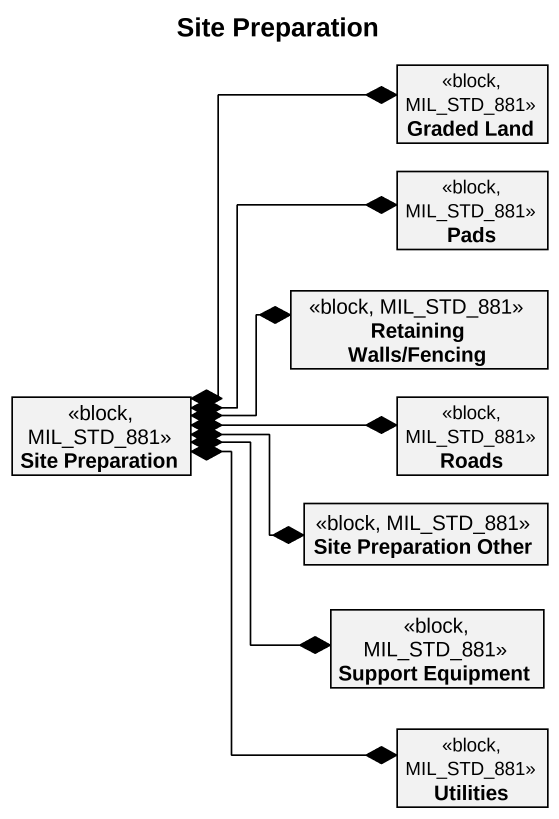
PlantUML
@startuml
title Site Preparation
hide circle
hide empty members
class "Graded Land" as Graded_Land <<block, MIL_STD_881>>
class Pads <<block, MIL_STD_881>>
class "Retaining Walls/Fencing" as Retaining_Walls_Fencing <<block, MIL_STD_881>>
class "Site Preparation" as Site_Preparation <<block, MIL_STD_881>>
class Roads <<block, MIL_STD_881>>
class "Site Preparation Other" as Site_Preparation_Other <<block, MIL_STD_881>>
class "Support Equipment" as Support_Equipment <<block, MIL_STD_881>>
class Utilities <<block, MIL_STD_881>>
Site_Preparation *-up-* Graded_Land
Site_Preparation *-up-* Pads
Site_Preparation *-right-* Retaining_Walls_Fencing
Site_Preparation *-right-* Roads
Site_Preparation *-right-* Site_Preparation_Other
Site_Preparation *--* Support_Equipment
Site_Preparation *--* Utilities
@enduml
